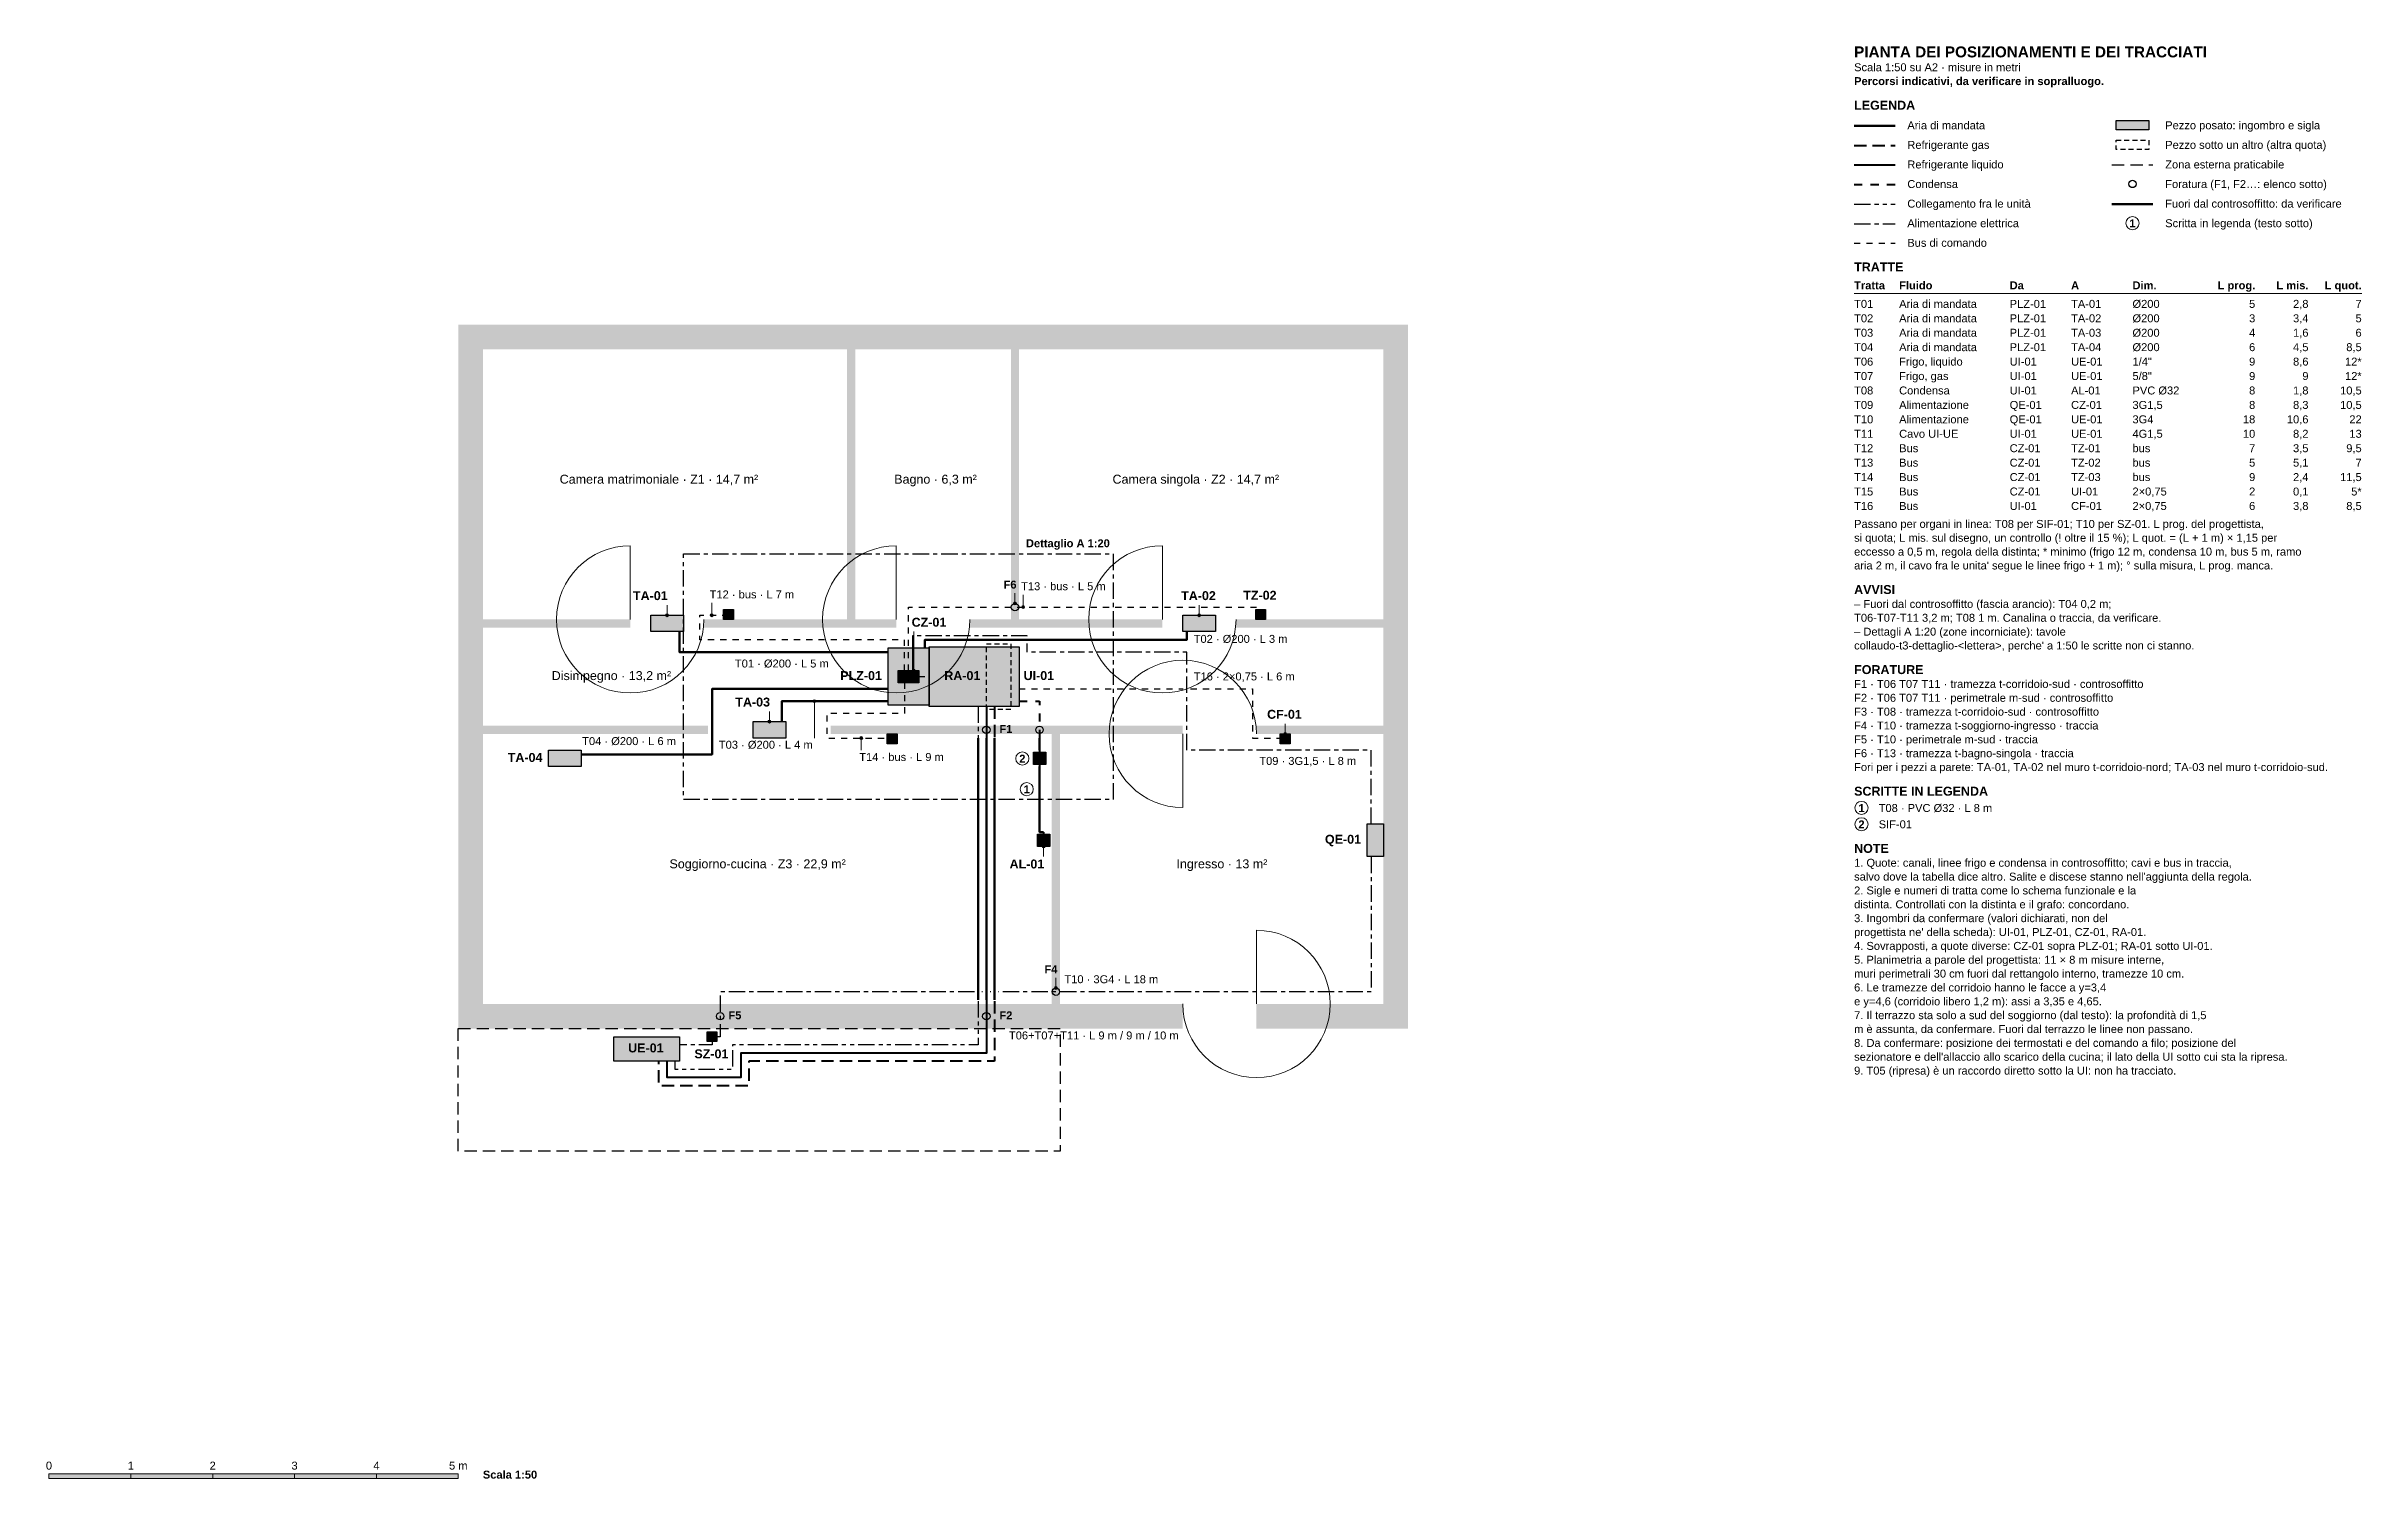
# Model space of a CAD drawing. Header units: millimetres. Extents: x 15 to 581, y 50 to 400.
import ezdxf
from ezdxf.enums import TextEntityAlignment as Align

# ---------------------------------------------------------------- set-up
doc = ezdxf.new("R2010")
doc.units = ezdxf.units.MM
for name, pattern in [('NOVEC_TRATTO_1P2_0P8', [2, 1.2, -0.8]), ('NOVEC_TRATTO_1P5_1P5', [3, 1.5, -1.5]), ('NOVEC_TRATTO_2_2', [4, 2, -2]), ('NOVEC_TRATTO_3_1P5', [4.5, 3, -1.5]), ('NOVEC_TRATTO_4_1_1_1', [7, 4, -1, 1, -1]), ('NOVEC_TRATTO_4_1_1_1_1_1', [9, 4, -1, 1, -1, 1, -1])]:
    doc.linetypes.add(name, pattern=pattern)
for name, color, linetype, lineweight in [('A-AREA-IDEN', 7, 'Continuous', 18), ('A-DOOR', 7, 'Continuous', 18), ('A-WALL', 7, 'Continuous', 18), ('A-WALL-HOLE', 7, 'Continuous', 18), ('G-ANNO-SCAL', 7, 'Continuous', 18), ('M-ANNO-IDEN', 7, 'Continuous', 18), ('M-ANNO-LEGN', 7, 'Continuous', 18), ('M-ANNO-NCSF', 7, 'Continuous', 18), ('M-EQPM', 7, 'Continuous', 18)]:
    doc.layers.add(name, color=color, linetype=linetype, lineweight=lineweight)
for name, color, linetype, lineweight, true_color in [('E-CTRL-BUS', 160, 'NOVEC_TRATTO_1P5_1P5', 30, 0x2020e0), ('E-POWR-CIRC', 34, 'NOVEC_TRATTO_4_1_1_1', 30, 0x784212), ('E-POWR-LINK', 230, 'NOVEC_TRATTO_4_1_1_1_1_1', 30, 0xe91e63), ('M-CNDS-PIPE', 252, 'NOVEC_TRATTO_2_2', 40, 0x616a6b), ('M-HVAC-SPLY', 134, 'Continuous', 70, 0x148f77), ('M-REFG-GASS', 205, 'NOVEC_TRATTO_3_1P5', 40, 0x6c3483), ('M-REFG-LIQD', 205, 'Continuous', 40, 0x6c3483)]:
    doc.layers.add(name, color=color, linetype=linetype, lineweight=lineweight, true_color=true_color)
doc.styles.add('NOVEC_ARIAL', font='arial.ttf')
doc.styles.add('NOVEC_ARIAL_GRASSETTO', font='arialbd.ttf')

msp = doc.modelspace()

# ---------------------------------------------------------------- hatches: boundary and pattern name
at = {"layer": 'A-WALL', "true_color": 0x8c8c8c}
h = msp.add_hatch(color=8, dxfattribs=at)
h.dxf.hatch_style = 1
h.paths.add_polyline_path([(116, 332), (348, 332), (348, 326), (116, 326)])
h = msp.add_hatch(color=8, dxfattribs=at)
h.dxf.hatch_style = 1
h.paths.add_polyline_path([(116, 160), (116, 332), (122, 332), (122, 160)])
h = msp.add_hatch(color=8, dxfattribs=at)
h.dxf.hatch_style = 1
h.paths.add_polyline_path([(348, 332), (348, 160), (342, 160), (342, 332)])
at = {"layer": 'A-WALL', "true_color": 0xb3b3b3}
h = msp.add_hatch(color=9, dxfattribs=at)
h.dxf.hatch_style = 1
h.paths.add_polyline_path([(213, 327), (213, 259), (211, 259), (211, 327)])
h = msp.add_hatch(color=9, dxfattribs=at)
h.dxf.hatch_style = 1
h.paths.add_polyline_path([(253, 327), (253, 259), (251, 259), (251, 327)])
h = msp.add_hatch(color=9, dxfattribs=at)
h.dxf.hatch_style = 1
h.paths.add_polyline_path([(121, 260), (158, 260), (158, 258), (121, 258)])
h = msp.add_hatch(color=9, dxfattribs=at)
h.dxf.hatch_style = 1
h.paths.add_polyline_path([(176, 260), (223, 260), (223, 258), (176, 258)])
h = msp.add_hatch(color=9, dxfattribs=at)
h.dxf.hatch_style = 1
h.paths.add_polyline_path([(241, 260), (288, 260), (288, 258), (241, 258)])
h = msp.add_hatch(color=9, dxfattribs=at)
h.dxf.hatch_style = 1
h.paths.add_polyline_path([(306, 260), (343, 260), (343, 258), (306, 258)])
h = msp.add_hatch(color=9, dxfattribs=at)
h.dxf.hatch_style = 1
h.paths.add_polyline_path([(121, 234), (177, 234), (177, 232), (121, 232)])
h = msp.add_hatch(color=9, dxfattribs=at)
h.dxf.hatch_style = 1
h.paths.add_polyline_path([(207, 234), (293, 234), (293, 232), (207, 232)])
h = msp.add_hatch(color=9, dxfattribs=at)
h.dxf.hatch_style = 1
h.paths.add_polyline_path([(263, 233), (263, 165), (261, 165), (261, 233)])
h = msp.add_hatch(color=9, dxfattribs=at)
h.dxf.hatch_style = 1
h.paths.add_polyline_path([(311, 234), (343, 234), (343, 232), (311, 232)])
at = {"layer": 'A-WALL', "true_color": 0x8c8c8c}
h = msp.add_hatch(color=8, dxfattribs=at)
h.dxf.hatch_style = 1
h.paths.add_polyline_path([(293, 160), (116, 160), (116, 166), (293, 166)])
h = msp.add_hatch(color=8, dxfattribs=at)
h.dxf.hatch_style = 1
h.paths.add_polyline_path([(348, 160), (311, 160), (311, 166), (348, 166)])
at = {"layer": 'G-ANNO-SCAL', "true_color": 0x000000}
h = msp.add_hatch(color=250, dxfattribs=at)
h.dxf.hatch_style = 1
h.paths.add_polyline_path([(16, 51.2), (36, 51.2), (36, 50), (16, 50)])
at = {"layer": 'G-ANNO-SCAL', "true_color": 0xffffff}
h = msp.add_hatch(color=255, dxfattribs=at)
h.dxf.hatch_style = 1
h.paths.add_polyline_path([(36, 51.2), (56, 51.2), (56, 50), (36, 50)])
at = {"layer": 'G-ANNO-SCAL', "true_color": 0x000000}
h = msp.add_hatch(color=250, dxfattribs=at)
h.dxf.hatch_style = 1
h.paths.add_polyline_path([(56, 51.2), (76, 51.2), (76, 50), (56, 50)])
at = {"layer": 'G-ANNO-SCAL', "true_color": 0xffffff}
h = msp.add_hatch(color=255, dxfattribs=at)
h.dxf.hatch_style = 1
h.paths.add_polyline_path([(76, 51.2), (96, 51.2), (96, 50), (76, 50)])
at = {"layer": 'G-ANNO-SCAL', "true_color": 0x000000}
h = msp.add_hatch(color=250, dxfattribs=at)
h.dxf.hatch_style = 1
h.paths.add_polyline_path([(96, 51.2), (116, 51.2), (116, 50), (96, 50)])
at = {"layer": 'M-ANNO-IDEN', "true_color": 0x000000}
h = msp.add_hatch(color=250, dxfattribs=at)
h.dxf.hatch_style = 1
h.paths.add_polyline_path([(166.65, 261, 1), (167.35, 261, 1)])
h = msp.add_hatch(color=250, dxfattribs=at)
h.dxf.hatch_style = 1
h.paths.add_polyline_path([(177.55, 261, 1), (178.25, 261, 1)])
h = msp.add_hatch(color=250, dxfattribs=at)
h.dxf.hatch_style = 1
h.paths.add_polyline_path([(251.65, 263.9, 1), (252.35, 263.9, 1)])
h = msp.add_hatch(color=250, dxfattribs=at)
h.dxf.hatch_style = 1
h.paths.add_polyline_path([(253.65, 263, 1), (254.35, 263, 1)])
h = msp.add_hatch(color=250, dxfattribs=at)
h.dxf.hatch_style = 1
h.paths.add_polyline_path([(296.65, 261, 1), (297.35, 261, 1)])
h = msp.add_hatch(color=250, dxfattribs=at)
h.dxf.hatch_style = 1
h.paths.add_polyline_path([(226.9, 247.5, 1), (227.6, 247.5, 1)])
h = msp.add_hatch(color=250, dxfattribs=at)
h.dxf.hatch_style = 1
h.paths.add_polyline_path([(202.65, 240, 1), (203.35, 240, 1)])
h = msp.add_hatch(color=250, dxfattribs=at)
h.dxf.hatch_style = 1
h.paths.add_polyline_path([(191.65, 235, 1), (192.35, 235, 1)])
h = msp.add_hatch(color=250, dxfattribs=at)
h.dxf.hatch_style = 1
h.paths.add_polyline_path([(317.65, 232, 1), (318.35, 232, 1)])
h = msp.add_hatch(color=250, dxfattribs=at)
h.dxf.hatch_style = 1
h.paths.add_polyline_path([(214.107, 231, 1), (214.807, 231, 1)])
h = msp.add_hatch(color=250, dxfattribs=at)
h.dxf.hatch_style = 1
h.paths.add_polyline_path([(258.65, 204.5, 1), (259.35, 204.5, 1)])
h = msp.add_hatch(color=250, dxfattribs=at)
h.dxf.hatch_style = 1
h.paths.add_polyline_path([(261.65, 169.9, 1), (262.35, 169.9, 1)])
at = {"layer": 'M-ANNO-LEGN', "true_color": 0xffffff}
h = msp.add_hatch(color=255, dxfattribs=at)
h.dxf.hatch_style = 1
h.paths.add_polyline_path([(521, 381.89), (529, 381.89), (529, 379.6322), (521, 379.6322)])
at = {"layer": 'M-EQPM', "true_color": 0xffffff}
h = msp.add_hatch(color=255, dxfattribs=at)
h.dxf.hatch_style = 1
h.paths.add_polyline_path([(163, 261), (171, 261), (171, 257), (163, 257)])
h = msp.add_hatch(color=255, dxfattribs=at)
h.dxf.hatch_style = 1
h.paths.add_polyline_path([(180.8, 262.4), (183.2, 262.4), (183.2, 260), (180.8, 260)])
h = msp.add_hatch(color=255, dxfattribs=at)
h.dxf.hatch_style = 1
h.paths.add_polyline_path([(293, 261), (301, 261), (301, 257), (293, 257)])
h = msp.add_hatch(color=255, dxfattribs=at)
h.dxf.hatch_style = 1
h.paths.add_polyline_path([(310.8, 262.4), (313.2, 262.4), (313.2, 260), (310.8, 260)])
h = msp.add_hatch(color=255, dxfattribs=at)
h.dxf.hatch_style = 1
h.paths.add_polyline_path([(221, 253), (231, 253), (231, 239), (221, 239)])
h = msp.add_hatch(color=255, dxfattribs=at)
h.dxf.hatch_style = 1
h.paths.add_polyline_path([(231, 253.3), (253, 253.3), (253, 238.7), (231, 238.7)])
h = msp.add_hatch(color=255, dxfattribs=at)
h.dxf.hatch_style = 1
h.paths.add_polyline_path([(223.5, 247.5), (228.5, 247.5), (228.5, 244.5), (223.5, 244.5)])
h = msp.add_hatch(color=255, dxfattribs=at)
h.dxf.hatch_style = 1
h.paths.add_polyline_path([(188, 235), (196, 235), (196, 231), (188, 231)])
h = msp.add_hatch(color=255, dxfattribs=at)
h.dxf.hatch_style = 1
h.paths.add_polyline_path([(220.8, 232), (223.2, 232), (223.2, 229.6), (220.8, 229.6)])
h = msp.add_hatch(color=255, dxfattribs=at)
h.dxf.hatch_style = 1
h.paths.add_polyline_path([(316.8, 232), (319.2, 232), (319.2, 229.6), (316.8, 229.6)])
h = msp.add_hatch(color=255, dxfattribs=at)
h.dxf.hatch_style = 1
h.paths.add_polyline_path([(138, 228), (146, 228), (146, 224), (138, 224)])
h = msp.add_hatch(color=255, dxfattribs=at)
h.dxf.hatch_style = 1
h.paths.add_polyline_path([(256.5, 227.5), (259.5, 227.5), (259.5, 224.5), (256.5, 224.5)])
h = msp.add_hatch(color=255, dxfattribs=at)
h.dxf.hatch_style = 1
h.paths.add_polyline_path([(338, 210), (342, 210), (342, 202), (338, 202)])
h = msp.add_hatch(color=255, dxfattribs=at)
h.dxf.hatch_style = 1
h.paths.add_polyline_path([(257.5, 207.5), (260.5, 207.5), (260.5, 204.5), (257.5, 204.5)])
h = msp.add_hatch(color=255, dxfattribs=at)
h.dxf.hatch_style = 1
h.paths.add_polyline_path([(176.8, 159.2), (179.2, 159.2), (179.2, 156.8), (176.8, 156.8)])
h = msp.add_hatch(color=255, dxfattribs=at)
h.dxf.hatch_style = 1
h.paths.add_polyline_path([(154, 158), (170, 158), (170, 152), (154, 152)])

# ---------------------------------------------------------------- linework, layer by layer
at = {"layer": 'A-AREA-IDEN', "color": 65, "linetype": 'NOVEC_TRATTO_3_1P5', "lineweight": 25, "true_color": 0x6b8e23, "flags": 128}
msp.add_lwpolyline([(116, 160), (263, 160), (263, 130), (116, 130), (116, 160)], dxfattribs=at)
at = {"layer": 'A-DOOR', "color": 251, "linetype": 'Continuous', "lineweight": 18, "true_color": 0x555555, "flags": 128}
for points in [[(158, 260), (158, 278)], [(223, 260), (223, 278)], [(288, 260), (288, 278)], [(293, 232), (293, 214)], [(311, 166), (311, 184)]]:
    msp.add_lwpolyline(points, dxfattribs=at)
at = {"layer": 'A-DOOR', "color": 251, "lineweight": 18, "true_color": 0x555555}
for centre, start, end in [((158, 260), 90, 0), ((223, 260), 90, 0), ((288, 260), 90, 0), ((293, 232), 0, 270), ((311, 166), 180, 90)]:
    msp.add_arc(centre, 18, start, end, dxfattribs=at)
at = {"layer": 'A-WALL-HOLE', "color": 250, "lineweight": 25, "true_color": 0x000000}
for centre in [(252, 263), (245, 233), (258, 233), (262, 169), (180, 163), (245, 163)]:
    msp.add_circle(centre, 0.9, dxfattribs=at)
at = {"layer": 'E-CTRL-BUS', "color": 160, "linetype": 'NOVEC_TRATTO_1P5_1P5', "lineweight": 30, "true_color": 0x2020e0, "flags": 128}
for points in [[(225, 247.5), (225, 255), (175, 255), (175, 261), (180.8, 261)], [(226, 247.5), (226, 263), (312, 263), (312, 262.4)], [(225, 247.5), (225, 253)], [(226, 247.5), (226, 253)], [(225, 244.5), (225, 237), (206, 237), (206, 231), (220.8, 231)], [(225, 244.5), (225, 239)], [(228.5, 246), (231, 246)], [(228.5, 246), (231, 246)], [(253, 243), (293.1, 243)], [(294.9, 243), (310, 243), (310, 231), (316.8, 231)]]:
    msp.add_lwpolyline(points, dxfattribs=at)
at = {"layer": 'E-POWR-CIRC', "color": 34, "linetype": 'NOVEC_TRATTO_4_1_1_1', "lineweight": 30, "true_color": 0x784212, "flags": 128}
for points in [[(255, 255.9), (255, 256), (227, 256), (227, 247.5)], [(227, 253), (227, 247.5)], [(339, 210), (339, 228), (294, 228), (294, 252), (255, 252), (255, 254.1)], [(339, 202), (339, 169), (247.9, 169)], [(242.1, 169), (180, 169), (180, 158), (179.2, 158)], [(244.1, 169), (243.9, 169)], [(246.1, 169), (245.9, 169)], [(178, 156.8), (178, 156), (170, 156)]]:
    msp.add_lwpolyline(points, dxfattribs=at)
at = {"layer": 'E-POWR-LINK', "color": 230, "linetype": 'NOVEC_TRATTO_4_1_1_1_1_1', "lineweight": 30, "true_color": 0xe91e63, "flags": 128}
msp.add_lwpolyline([(243, 238.7), (243, 156), (183, 156), (183, 150), (169, 150), (169, 152)], dxfattribs=at)
at = {"layer": 'G-ANNO-SCAL', "color": 250, "linetype": 'Continuous', "lineweight": 18, "true_color": 0x000000, "flags": 128}
for points in [[(16, 51.2), (36, 51.2), (36, 50), (16, 50), (16, 51.2)], [(36, 51.2), (56, 51.2), (56, 50), (36, 50), (36, 51.2)], [(56, 51.2), (76, 51.2), (76, 50), (56, 50), (56, 51.2)], [(76, 51.2), (96, 51.2), (96, 50), (76, 50), (76, 51.2)], [(96, 51.2), (116, 51.2), (116, 50), (96, 50), (96, 51.2)]]:
    msp.add_lwpolyline(points, dxfattribs=at)
at = {"layer": 'M-ANNO-IDEN', "color": 250, "linetype": 'NOVEC_TRATTO_4_1_1_1', "lineweight": 25, "true_color": 0x000000, "flags": 128}
msp.add_lwpolyline([(171, 276), (276, 276), (276, 216), (171, 216), (171, 276)], dxfattribs=at)
at = {"layer": 'M-ANNO-IDEN', "color": 250, "linetype": 'Continuous', "lineweight": 18, "true_color": 0x000000, "flags": 128}
for points in [[(252, 263.9), (252, 266.4)], [(254, 263), (254, 266)], [(167, 261), (167, 263.5)], [(177.9, 261), (177.9, 264)], [(297, 261), (297, 263.5)], [(227.25, 247.5), (227.25, 257)], [(203, 240), (203, 231)], [(192, 235), (192, 237.5)], [(318, 232), (318, 234.5)], [(214.457, 231), (214.457, 228)], [(259, 204.5), (259, 202)], [(262, 169.9), (262, 172.4)]]:
    msp.add_lwpolyline(points, dxfattribs=at)
at = {"layer": 'M-ANNO-IDEN', "color": 250, "lineweight": 9, "true_color": 0x000000}
for centre in [(167, 261), (177.9, 261), (252, 263.9), (254, 263), (297, 261), (227.25, 247.5), (203, 240), (192, 235), (318, 232), (214.457, 231), (259, 204.5), (262, 169.9)]:
    msp.add_circle(centre, 0.35, dxfattribs=at)
at = {"layer": 'M-ANNO-IDEN', "color": 250, "lineweight": 20, "true_color": 0x000000}
for centre in [(253.8, 226), (254.875, 218.5)]:
    msp.add_circle(centre, 1.6, dxfattribs=at)
at = {"layer": 'M-ANNO-LEGN', "color": 134, "linetype": 'Continuous', "lineweight": 70, "true_color": 0x148f77, "flags": 128}
msp.add_lwpolyline([(457, 380.62), (467, 380.62)], dxfattribs=at)
at = {"layer": 'M-ANNO-LEGN', "color": 138, "linetype": 'Continuous', "lineweight": 25, "true_color": 0x1b2631, "flags": 128}
msp.add_lwpolyline([(521, 381.89), (529, 381.89), (529, 379.6322), (521, 379.6322), (521, 381.89)], dxfattribs=at)
at = {"layer": 'M-ANNO-LEGN', "color": 205, "linetype": 'NOVEC_TRATTO_3_1P5', "lineweight": 40, "true_color": 0x6c3483, "flags": 128}
msp.add_lwpolyline([(457, 375.8333), (467, 375.8333)], dxfattribs=at)
at = {"layer": 'M-ANNO-LEGN', "color": 138, "linetype": 'NOVEC_TRATTO_1P2_0P8', "lineweight": 25, "true_color": 0x1b2631, "flags": 128}
msp.add_lwpolyline([(521, 377.1033), (529, 377.1033), (529, 374.8456), (521, 374.8456), (521, 377.1033)], dxfattribs=at)
at = {"layer": 'M-ANNO-LEGN', "color": 205, "linetype": 'Continuous', "lineweight": 40, "true_color": 0x6c3483, "flags": 128}
msp.add_lwpolyline([(457, 371.0467), (467, 371.0467)], dxfattribs=at)
at = {"layer": 'M-ANNO-LEGN', "color": 65, "linetype": 'NOVEC_TRATTO_3_1P5', "lineweight": 25, "true_color": 0x6b8e23, "flags": 128}
msp.add_lwpolyline([(520, 371.0467), (530, 371.0467)], dxfattribs=at)
at = {"layer": 'M-ANNO-LEGN', "color": 252, "linetype": 'NOVEC_TRATTO_2_2', "lineweight": 40, "true_color": 0x616a6b, "flags": 128}
msp.add_lwpolyline([(457, 366.26), (467, 366.26)], dxfattribs=at)
at = {"layer": 'M-ANNO-LEGN', "color": 230, "linetype": 'NOVEC_TRATTO_4_1_1_1_1_1', "lineweight": 30, "true_color": 0xe91e63, "flags": 128}
msp.add_lwpolyline([(457, 361.4733), (467, 361.4733)], dxfattribs=at)
at = {"layer": 'M-ANNO-LEGN', "color": 34, "linetype": 'NOVEC_TRATTO_4_1_1_1', "lineweight": 30, "true_color": 0x784212, "flags": 128}
msp.add_lwpolyline([(457, 356.6867), (467, 356.6867)], dxfattribs=at)
at = {"layer": 'M-ANNO-LEGN', "color": 31, "linetype": 'Continuous', "lineweight": 211, "true_color": 0xf4c27a, "flags": 128}
msp.add_lwpolyline([(520, 361.4733), (530, 361.4733)], dxfattribs=at)
at = {"layer": 'M-ANNO-LEGN', "color": 160, "linetype": 'NOVEC_TRATTO_1P5_1P5', "lineweight": 30, "true_color": 0x2020e0, "flags": 128}
msp.add_lwpolyline([(457, 351.9), (467, 351.9)], dxfattribs=at)
at = {"layer": 'M-ANNO-LEGN', "color": 250, "linetype": 'Continuous', "lineweight": 18, "true_color": 0x000000, "flags": 128}
msp.add_lwpolyline([(457, 339.6567), (581, 339.6567)], dxfattribs=at)
at = {"layer": 'M-ANNO-LEGN', "color": 250, "lineweight": 25, "true_color": 0x000000}
msp.add_circle((525, 366.4011), 0.9, dxfattribs=at)
at = {"layer": 'M-ANNO-LEGN', "color": 250, "lineweight": 20, "true_color": 0x000000}
for centre in [(525, 356.8278), (458.8, 213.9111), (458.8, 209.9244)]:
    msp.add_circle(centre, 1.6, dxfattribs=at)
at = {"layer": 'M-ANNO-NCSF', "color": 31, "linetype": 'Continuous', "lineweight": 211, "true_color": 0xf4c27a, "flags": 128}
for points in [[(178, 231), (178, 227)], [(243, 231), (243, 167)], [(245, 231), (245, 167)], [(247, 231), (247, 167)], [(258, 231), (258, 228)], [(258, 224), (258, 208), (259, 208)]]:
    msp.add_lwpolyline(points, dxfattribs=at)
at = {"layer": 'M-CNDS-PIPE', "color": 252, "linetype": 'NOVEC_TRATTO_2_2', "lineweight": 40, "true_color": 0x616a6b, "flags": 128}
for points in [[(253, 240), (258, 240), (258, 227.5)], [(258, 224.5), (258, 208), (259, 208), (259, 207.5)]]:
    msp.add_lwpolyline(points, dxfattribs=at)
at = {"layer": 'M-EQPM', "color": 138, "linetype": 'Continuous', "lineweight": 25, "true_color": 0x1b2631, "flags": 128}
for points in [[(163, 261), (171, 261), (171, 257), (163, 257), (163, 261)], [(180.8, 262.4), (183.2, 262.4), (183.2, 260), (180.8, 260), (180.8, 262.4)], [(293, 261), (301, 261), (301, 257), (293, 257), (293, 261)], [(310.8, 262.4), (313.2, 262.4), (313.2, 260), (310.8, 260), (310.8, 262.4)], [(221, 253), (231, 253), (231, 239), (221, 239), (221, 253)], [(231, 253.3), (253, 253.3), (253, 238.7), (231, 238.7), (231, 253.3)], [(223.5, 247.5), (228.5, 247.5), (228.5, 244.5), (223.5, 244.5), (223.5, 247.5)], [(188, 235), (196, 235), (196, 231), (188, 231), (188, 235)], [(220.8, 232), (223.2, 232), (223.2, 229.6), (220.8, 229.6), (220.8, 232)], [(316.8, 232), (319.2, 232), (319.2, 229.6), (316.8, 229.6), (316.8, 232)], [(138, 228), (146, 228), (146, 224), (138, 224), (138, 228)], [(256.5, 227.5), (259.5, 227.5), (259.5, 224.5), (256.5, 224.5), (256.5, 227.5)], [(338, 210), (342, 210), (342, 202), (338, 202), (338, 210)], [(257.5, 207.5), (260.5, 207.5), (260.5, 204.5), (257.5, 204.5), (257.5, 207.5)], [(176.8, 159.2), (179.2, 159.2), (179.2, 156.8), (176.8, 156.8), (176.8, 159.2)], [(154, 158), (170, 158), (170, 152), (154, 152), (154, 158)]]:
    msp.add_lwpolyline(points, dxfattribs=at)
at = {"layer": 'M-EQPM', "color": 138, "linetype": 'NOVEC_TRATTO_1P2_0P8', "lineweight": 25, "true_color": 0x1b2631, "flags": 128}
msp.add_lwpolyline([(245, 254), (251, 254), (251, 238), (245, 238), (245, 254)], dxfattribs=at)
at = {"layer": 'M-HVAC-SPLY', "color": 134, "linetype": 'Continuous', "lineweight": 70, "true_color": 0x148f77, "flags": 128}
for points in [[(221, 252), (170, 252), (170, 257)], [(230, 253), (230, 255), (294, 255), (294, 257)], [(221, 243), (178, 243), (178, 227), (146, 227)], [(221, 240), (195, 240), (195, 235)]]:
    msp.add_lwpolyline(points, dxfattribs=at)
at = {"layer": 'M-REFG-GASS', "color": 205, "linetype": 'NOVEC_TRATTO_3_1P5', "lineweight": 40, "true_color": 0x6c3483, "flags": 128}
for points in [[(247, 238.7), (247, 152), (187, 152), (187, 146), (165, 146), (165, 152)], [(247, 238.7), (247, 238)]]:
    msp.add_lwpolyline(points, dxfattribs=at)
at = {"layer": 'M-REFG-LIQD', "color": 205, "linetype": 'Continuous', "lineweight": 40, "true_color": 0x6c3483, "flags": 128}
for points in [[(245, 238.7), (245, 154), (185, 154), (185, 148), (167, 148), (167, 152)], [(245, 238.7), (245, 238)]]:
    msp.add_lwpolyline(points, dxfattribs=at)

# ---------------------------------------------------------------- texts
at = {"layer": 'A-AREA-IDEN', "color": 159, "true_color": 0x1c2e4a, "style": 'NOVEC_ARIAL'}
for s, p in [('Camera matrimoniale · Z1 · 14,7 m²', (140.771, 293.159)), ('Bagno · 6,3 m²', (222.5, 293.159)), ('Camera singola · Z2 · 14,7 m²', (275.828, 293.159)), ('Disimpegno · 13,2 m²', (138.827, 245.159)), ('Soggiorno-cucina · Z3 · 22,9 m²', (167.591, 199.159)), ('Ingresso · 13 m²', (291.443, 199.159))]:
    msp.add_text(s, height=2.1844, dxfattribs=at).set_placement(p)
at = {"layer": 'G-ANNO-SCAL', "color": 250, "true_color": 0x000000, "style": 'NOVEC_ARIAL'}
for s, p in [('0', (16, 52.2)), ('1', (36, 52.2)), ('2', (56, 52.2)), ('3', (76, 52.2)), ('4', (96, 52.2)), ('5 m', (116, 52.2))]:
    msp.add_text(s, height=1.9417, dxfattribs=at).set_placement(p, align=Align.CENTER)
at = {"layer": 'G-ANNO-SCAL', "color": 250, "true_color": 0x000000, "style": 'NOVEC_ARIAL_GRASSETTO'}
msp.add_text('Scala 1:50', height=1.9417, dxfattribs=at).set_placement((122, 50))
at = {"layer": 'M-ANNO-IDEN', "color": 250, "true_color": 0x000000, "style": 'NOVEC_ARIAL_GRASSETTO'}
for s, height, p in [('Dettaglio A 1:20', 1.9417, (254.6725, 277.6209)), ('TA-01', 2.1844, (158.68, 264.698)), ('F6', 1.9417, (249.206, 267.521)), ('TA-02', 2.1844, (292.59, 264.698)), ('TZ-02', 2.1844, (307.766, 264.798)), ('CZ-01', 2.1844, (226.75, 258.198)), ('PLZ-01', 2.1844, (209.315, 245.159)), ('RA-01', 2.1844, (234.727, 245.159)), ('UI-01', 2.1844, (254.1, 245.159)), ('TA-03', 2.1844, (183.68, 238.698)), ('CF-01', 2.1844, (313.59, 235.698)), ('F1', 1.9417, (248.2, 232.252)), ('TA-04', 2.1844, (128.08, 225.159)), ('QE-01', 2.1844, (327.724, 205.159)), ('AL-01', 2.1844, (250.68, 199.119)), ('F4', 1.9417, (259.206, 173.521)), ('F5', 1.9417, (182, 162.252)), ('F2', 1.9417, (248.2, 162.252)), ('UE-01', 2.1844, (157.501, 154.159)), ('SZ-01', 2.1844, (173.677, 152.719))]:
    msp.add_text(s, height=height, dxfattribs=at).set_placement(p)
at = {"layer": 'M-ANNO-IDEN', "color": 160, "true_color": 0x2020e0, "style": 'NOVEC_ARIAL'}
for s, p in [('T12 · bus · L 7 m', (177.4, 265.121)), ('T13 · bus · L 5 m', (253.5, 267.121)), ('T16 · 2×0,75 · L 6 m', (295.676, 245.071)), ('T14 · bus · L 9 m', (213.957, 225.383))]:
    msp.add_text(s, height=1.9417, dxfattribs=at).set_placement(p)
at = {"layer": 'M-ANNO-IDEN', "color": 134, "true_color": 0x148f77, "style": 'NOVEC_ARIAL'}
for s, p in [('T02 · Ø200 · L 3 m', (295.65, 254.252)), ('T01 · Ø200 · L 5 m', (183.579, 248.233)), ('T04 · Ø200 · L 6 m', (146.269, 229.271)), ('T03 · Ø200 · L 4 m', (179.658, 228.383))]:
    msp.add_text(s, height=1.9417, dxfattribs=at).set_placement(p)
at = {"layer": 'M-ANNO-IDEN', "color": 250, "true_color": 0x000000, "style": 'NOVEC_ARIAL_GRASSETTO'}
for s, p in [('2', (253.8, 224.984)), ('1', (254.875, 217.484))]:
    msp.add_text(s, height=1.9417, dxfattribs=at).set_placement(p, align=Align.CENTER)
at = {"layer": 'M-ANNO-IDEN', "color": 34, "true_color": 0x784212, "style": 'NOVEC_ARIAL'}
for s, p in [('T09 · 3G1,5 · L 8 m', (311.687, 224.433)), ('T10 · 3G4 · L 18 m', (264.079, 171.071))]:
    msp.add_text(s, height=1.9417, dxfattribs=at).set_placement(p)
at = {"layer": 'M-ANNO-IDEN', "color": 205, "true_color": 0x6c3483, "style": 'NOVEC_ARIAL'}
msp.add_text('T06+T07+T11 · L 9 m / 9 m / 10 m', height=1.9417, dxfattribs=at).set_placement((250.525, 157.336))
at = {"layer": 'M-ANNO-LEGN', "color": 250, "true_color": 0x000000}
for s, height, style, p in [('Scala 1:50 su A2 · misure in metri', 1.9417, 'NOVEC_ARIAL', (457, 393.9567)), ('PIANTA DEI POSIZIONAMENTI E DEI TRACCIATI', 2.6698, 'NOVEC_ARIAL_GRASSETTO', (457, 397.3433)), ('Percorsi indicativi, da verificare in sopralluogo.', 1.9417, 'NOVEC_ARIAL_GRASSETTO', (457, 390.57)), ('LEGENDA', 2.1844, 'NOVEC_ARIAL_GRASSETTO', (457, 384.56)), ('Aria di mandata', 1.9417, 'NOVEC_ARIAL', (470, 379.7733)), ('Pezzo posato: ingombro e sigla', 1.9417, 'NOVEC_ARIAL', (533, 379.7733)), ('Refrigerante gas', 1.9417, 'NOVEC_ARIAL', (470, 374.9867)), ('Pezzo sotto un altro (altra quota)', 1.9417, 'NOVEC_ARIAL', (533, 374.9867)), ('Refrigerante liquido', 1.9417, 'NOVEC_ARIAL', (470, 370.2)), ('Zona esterna praticabile', 1.9417, 'NOVEC_ARIAL', (533, 370.2)), ('Condensa', 1.9417, 'NOVEC_ARIAL', (470, 365.4133)), ('Collegamento fra le unità', 1.9417, 'NOVEC_ARIAL', (470, 360.6267)), ('Foratura (F1, F2…: elenco sotto)', 1.9417, 'NOVEC_ARIAL', (533, 365.4133)), ('Fuori dal controsoffitto: da verificare', 1.9417, 'NOVEC_ARIAL', (533, 360.6267)), ('Alimentazione elettrica', 1.9417, 'NOVEC_ARIAL', (470, 355.84)), ('Scritta in legenda (testo sotto)', 1.9417, 'NOVEC_ARIAL', (533, 355.84)), ('Bus di comando', 1.9417, 'NOVEC_ARIAL', (470, 351.0533)), ('TRATTE', 2.1844, 'NOVEC_ARIAL_GRASSETTO', (457, 345.0433)), ('Tratta', 1.9417, 'NOVEC_ARIAL_GRASSETTO', (457, 340.6567)), ('Fluido', 1.9417, 'NOVEC_ARIAL_GRASSETTO', (468, 340.6567)), ('Da', 1.9417, 'NOVEC_ARIAL_GRASSETTO', (495, 340.6567)), ('A', 1.9417, 'NOVEC_ARIAL_GRASSETTO', (510, 340.6567)), ('Dim.', 1.9417, 'NOVEC_ARIAL_GRASSETTO', (525, 340.6567)), ('T01', 1.9417, 'NOVEC_ARIAL', (457, 336.1289)), ('T02', 1.9417, 'NOVEC_ARIAL', (457, 332.6011)), ('Aria di mandata', 1.9417, 'NOVEC_ARIAL', (468, 336.1289)), ('Aria di mandata', 1.9417, 'NOVEC_ARIAL', (468, 332.6011)), ('PLZ-01', 1.9417, 'NOVEC_ARIAL', (495, 336.1289)), ('PLZ-01', 1.9417, 'NOVEC_ARIAL', (495, 332.6011)), ('TA-01', 1.9417, 'NOVEC_ARIAL', (510, 336.1289)), ('TA-02', 1.9417, 'NOVEC_ARIAL', (510, 332.6011)), ('Ø200', 1.9417, 'NOVEC_ARIAL', (525, 336.1289)), ('Ø200', 1.9417, 'NOVEC_ARIAL', (525, 332.6011)), ('T03', 1.9417, 'NOVEC_ARIAL', (457, 329.0733)), ('Aria di mandata', 1.9417, 'NOVEC_ARIAL', (468, 329.0733)), ('PLZ-01', 1.9417, 'NOVEC_ARIAL', (495, 329.0733)), ('TA-03', 1.9417, 'NOVEC_ARIAL', (510, 329.0733)), ('Ø200', 1.9417, 'NOVEC_ARIAL', (525, 329.0733)), ('T04', 1.9417, 'NOVEC_ARIAL', (457, 325.5456)), ('T06', 1.9417, 'NOVEC_ARIAL', (457, 322.0178)), ('Aria di mandata', 1.9417, 'NOVEC_ARIAL', (468, 325.5456)), ('Frigo, liquido', 1.9417, 'NOVEC_ARIAL', (468, 322.0178)), ('UI-01', 1.9417, 'NOVEC_ARIAL', (495, 322.0178)), ('PLZ-01', 1.9417, 'NOVEC_ARIAL', (495, 325.5456)), ('TA-04', 1.9417, 'NOVEC_ARIAL', (510, 325.5456)), ('UE-01', 1.9417, 'NOVEC_ARIAL', (510, 322.0178)), ('Ø200', 1.9417, 'NOVEC_ARIAL', (525, 325.5456)), ('1/4"', 1.9417, 'NOVEC_ARIAL', (525, 322.0178)), ('T07', 1.9417, 'NOVEC_ARIAL', (457, 318.49)), ('T08', 1.9417, 'NOVEC_ARIAL', (457, 314.9622)), ('Condensa', 1.9417, 'NOVEC_ARIAL', (468, 314.9622)), ('Frigo, gas', 1.9417, 'NOVEC_ARIAL', (468, 318.49)), ('UI-01', 1.9417, 'NOVEC_ARIAL', (495, 318.49)), ('UI-01', 1.9417, 'NOVEC_ARIAL', (495, 314.9622)), ('AL-01', 1.9417, 'NOVEC_ARIAL', (510, 314.9622)), ('UE-01', 1.9417, 'NOVEC_ARIAL', (510, 318.49)), ('5/8"', 1.9417, 'NOVEC_ARIAL', (525, 318.49)), ('PVC Ø32', 1.9417, 'NOVEC_ARIAL', (525, 314.9622)), ('T09', 1.9417, 'NOVEC_ARIAL', (457, 311.4344)), ('Alimentazione', 1.9417, 'NOVEC_ARIAL', (468, 311.4344)), ('QE-01', 1.9417, 'NOVEC_ARIAL', (495, 311.4344)), ('CZ-01', 1.9417, 'NOVEC_ARIAL', (510, 311.4344)), ('3G1,5', 1.9417, 'NOVEC_ARIAL', (525, 311.4344)), ('T10', 1.9417, 'NOVEC_ARIAL', (457, 307.9067)), ('T11', 1.9417, 'NOVEC_ARIAL', (457, 304.3789)), ('Alimentazione', 1.9417, 'NOVEC_ARIAL', (468, 307.9067)), ('Cavo UI-UE', 1.9417, 'NOVEC_ARIAL', (468, 304.3789)), ('QE-01', 1.9417, 'NOVEC_ARIAL', (495, 307.9067)), ('UI-01', 1.9417, 'NOVEC_ARIAL', (495, 304.3789)), ('UE-01', 1.9417, 'NOVEC_ARIAL', (510, 307.9067)), ('UE-01', 1.9417, 'NOVEC_ARIAL', (510, 304.3789)), ('4G1,5', 1.9417, 'NOVEC_ARIAL', (525, 304.3789)), ('3G4', 1.9417, 'NOVEC_ARIAL', (525, 307.9067)), ('T12', 1.9417, 'NOVEC_ARIAL', (457, 300.8511)), ('Bus', 1.9417, 'NOVEC_ARIAL', (468, 300.8511)), ('CZ-01', 1.9417, 'NOVEC_ARIAL', (495, 300.8511)), ('TZ-01', 1.9417, 'NOVEC_ARIAL', (510, 300.8511)), ('bus', 1.9417, 'NOVEC_ARIAL', (525, 300.8511)), ('T13', 1.9417, 'NOVEC_ARIAL', (457, 297.3233)), ('T14', 1.9417, 'NOVEC_ARIAL', (457, 293.7956)), ('Bus', 1.9417, 'NOVEC_ARIAL', (468, 297.3233)), ('Bus', 1.9417, 'NOVEC_ARIAL', (468, 293.7956)), ('CZ-01', 1.9417, 'NOVEC_ARIAL', (495, 297.3233)), ('CZ-01', 1.9417, 'NOVEC_ARIAL', (495, 293.7956)), ('TZ-02', 1.9417, 'NOVEC_ARIAL', (510, 297.3233)), ('TZ-03', 1.9417, 'NOVEC_ARIAL', (510, 293.7956)), ('bus', 1.9417, 'NOVEC_ARIAL', (525, 297.3233)), ('bus', 1.9417, 'NOVEC_ARIAL', (525, 293.7956)), ('T15', 1.9417, 'NOVEC_ARIAL', (457, 290.2678)), ('T16', 1.9417, 'NOVEC_ARIAL', (457, 286.74)), ('Bus', 1.9417, 'NOVEC_ARIAL', (468, 290.2678)), ('Bus', 1.9417, 'NOVEC_ARIAL', (468, 286.74)), ('CZ-01', 1.9417, 'NOVEC_ARIAL', (495, 290.2678)), ('UI-01', 1.9417, 'NOVEC_ARIAL', (495, 286.74)), ('CF-01', 1.9417, 'NOVEC_ARIAL', (510, 286.74)), ('UI-01', 1.9417, 'NOVEC_ARIAL', (510, 290.2678)), ('2×0,75', 1.9417, 'NOVEC_ARIAL', (525, 290.2678)), ('2×0,75', 1.9417, 'NOVEC_ARIAL', (525, 286.74)), ('Passano per organi in linea: T08 per SIF-01; T10 per SZ-01. L prog. del progettista,', 1.9417, 'NOVEC_ARIAL', (457, 282.3533)), ('si quota; L mis. sul disegno, un controllo (! oltre il 15 %%%); L quot. = (L + 1 m) × 1,15 per', 1.9417, 'NOVEC_ARIAL', (457, 278.9667)), ('eccesso a 0,5 m, regola della distinta; * minimo (frigo 12 m, condensa 10 m, bus 5 m, ramo', 1.9417, 'NOVEC_ARIAL', (457, 275.58)), ("aria 2 m, il cavo fra le unita' segue le linee frigo + 1 m); ° sulla misura, L prog. manca.", 1.9417, 'NOVEC_ARIAL', (457, 272.1933)), ('AVVISI', 2.1844, 'NOVEC_ARIAL_GRASSETTO', (457, 266.1833)), ('– Fuori dal controsoffitto (fascia arancio): T04 0,2 m;', 1.9417, 'NOVEC_ARIAL', (457, 262.7967)), ('T06-T07-T11 3,2 m; T08 1 m. Canalina o traccia, da verificare.', 1.9417, 'NOVEC_ARIAL', (457, 259.41)), ('– Dettagli A 1:20 (zone incorniciate): tavole', 1.9417, 'NOVEC_ARIAL', (457, 256.0233)), ("collaudo-t3-dettaglio-<lettera>, perche' a 1:50 le scritte non ci stanno.", 1.9417, 'NOVEC_ARIAL', (457, 252.6367)), ('FORATURE', 2.1844, 'NOVEC_ARIAL_GRASSETTO', (457, 246.6267)), ('F1 · T06 T07 T11 · tramezza t-corridoio-sud · controsoffitto', 1.9417, 'NOVEC_ARIAL', (457, 243.24)), ('F2 · T06 T07 T11 · perimetrale m-sud · controsoffitto', 1.9417, 'NOVEC_ARIAL', (457, 239.8533)), ('F3 · T08 · tramezza t-corridoio-sud · controsoffitto', 1.9417, 'NOVEC_ARIAL', (457, 236.4667)), ('F4 · T10 · tramezza t-soggiorno-ingresso · traccia', 1.9417, 'NOVEC_ARIAL', (457, 233.08)), ('F5 · T10 · perimetrale m-sud · traccia', 1.9417, 'NOVEC_ARIAL', (457, 229.6933)), ('F6 · T13 · tramezza t-bagno-singola · traccia', 1.9417, 'NOVEC_ARIAL', (457, 226.3067)), ('Fori per i pezzi a parete: TA-01, TA-02 nel muro t-corridoio-nord; TA-03 nel muro t-corridoio-sud.', 1.9417, 'NOVEC_ARIAL', (457, 222.92)), ('SCRITTE IN LEGENDA', 2.1844, 'NOVEC_ARIAL_GRASSETTO', (457, 216.91)), ('T08 · PVC Ø32 · L 8 m', 1.9417, 'NOVEC_ARIAL', (463, 212.9233)), ('SIF-01', 1.9417, 'NOVEC_ARIAL', (463, 208.9367)), ('NOTE', 2.1844, 'NOVEC_ARIAL_GRASSETTO', (457, 202.9267)), ("salvo dove la tabella dice altro. Salite e discese stanno nell'aggiunta della regola.", 1.9417, 'NOVEC_ARIAL', (457, 196.1533)), ('1. Quote: canali, linee frigo e condensa in controsoffitto; cavi e bus in traccia,', 1.9417, 'NOVEC_ARIAL', (457, 199.54)), ('2. Sigle e numeri di tratta come lo schema funzionale e la', 1.9417, 'NOVEC_ARIAL', (457, 192.7667)), ('3. Ingombri da confermare (valori dichiarati, non del', 1.9417, 'NOVEC_ARIAL', (457, 185.9933)), ('distinta. Controllati con la distinta e il grafo: concordano.', 1.9417, 'NOVEC_ARIAL', (457, 189.38)), ('4. Sovrapposti, a quote diverse: CZ-01 sopra PLZ-01; RA-01 sotto UI-01.', 1.9417, 'NOVEC_ARIAL', (457, 179.22)), ("progettista ne' della scheda): UI-01, PLZ-01, CZ-01, RA-01.", 1.9417, 'NOVEC_ARIAL', (457, 182.6067)), ('5. Planimetria a parole del progettista: 11 × 8 m misure interne,', 1.9417, 'NOVEC_ARIAL', (457, 175.8333)), ('6. Le tramezze del corridoio hanno le facce a y=3,4', 1.9417, 'NOVEC_ARIAL', (457, 169.06)), ('muri perimetrali 30 cm fuori dal rettangolo interno, tramezze 10 cm.', 1.9417, 'NOVEC_ARIAL', (457, 172.4467)), ('e y=4,6 (corridoio libero 1,2 m): assi a 3,35 e 4,65.', 1.9417, 'NOVEC_ARIAL', (457, 165.6733)), ('7. Il terrazzo sta solo a sud del soggiorno (dal testo): la profondità di 1,5', 1.9417, 'NOVEC_ARIAL', (457, 162.2867)), ('m è assunta, da confermare. Fuori dal terrazzo le linee non passano.', 1.9417, 'NOVEC_ARIAL', (457, 158.9)), ("sezionatore e dell'allaccio allo scarico della cucina; il lato della UI sotto cui sta la ripresa.", 1.9417, 'NOVEC_ARIAL', (457, 152.1267)), ('8. Da confermare: posizione dei termostati e del comando a filo; posizione del', 1.9417, 'NOVEC_ARIAL', (457, 155.5133)), ('9. T05 (ripresa) è un raccordo diretto sotto la UI: non ha tracciato.', 1.9417, 'NOVEC_ARIAL', (457, 148.74))]:
    msp.add_text(s, height=height, dxfattribs=dict(at, style=style)).set_placement(p)
at = {"layer": 'M-ANNO-LEGN', "color": 250, "true_color": 0x000000, "style": 'NOVEC_ARIAL_GRASSETTO'}
for s, p in [('1', (525, 355.8118)), ('2', (458.8, 208.9084)), ('1', (458.8, 212.8951))]:
    msp.add_text(s, height=1.9417, dxfattribs=at).set_placement(p, align=Align.CENTER)
at = {"layer": 'M-ANNO-LEGN', "color": 250, "true_color": 0x000000}
for s, style, p in [('L prog.', 'NOVEC_ARIAL_GRASSETTO', (555, 340.6567)), ('L mis.', 'NOVEC_ARIAL_GRASSETTO', (568, 340.6567)), ('L quot.', 'NOVEC_ARIAL_GRASSETTO', (581, 340.6567)), ('3', 'NOVEC_ARIAL', (555, 332.6011)), ('5', 'NOVEC_ARIAL', (555, 336.1289)), ('3,4', 'NOVEC_ARIAL', (568, 332.6011)), ('2,8', 'NOVEC_ARIAL', (568, 336.1289)), ('5', 'NOVEC_ARIAL', (581, 332.6011)), ('7', 'NOVEC_ARIAL', (581, 336.1289)), ('4', 'NOVEC_ARIAL', (555, 329.0733)), ('1,6', 'NOVEC_ARIAL', (568, 329.0733)), ('6', 'NOVEC_ARIAL', (581, 329.0733)), ('9', 'NOVEC_ARIAL', (555, 322.0178)), ('6', 'NOVEC_ARIAL', (555, 325.5456)), ('4,5', 'NOVEC_ARIAL', (568, 325.5456)), ('8,6', 'NOVEC_ARIAL', (568, 322.0178)), ('12*', 'NOVEC_ARIAL', (581, 322.0178)), ('8,5', 'NOVEC_ARIAL', (581, 325.5456)), ('8', 'NOVEC_ARIAL', (555, 314.9622)), ('9', 'NOVEC_ARIAL', (555, 318.49)), ('1,8', 'NOVEC_ARIAL', (568, 314.9622)), ('9', 'NOVEC_ARIAL', (568, 318.49)), ('10,5', 'NOVEC_ARIAL', (581, 314.9622)), ('12*', 'NOVEC_ARIAL', (581, 318.49)), ('8', 'NOVEC_ARIAL', (555, 311.4344)), ('8,3', 'NOVEC_ARIAL', (568, 311.4344)), ('10,5', 'NOVEC_ARIAL', (581, 311.4344)), ('18', 'NOVEC_ARIAL', (555, 307.9067)), ('10', 'NOVEC_ARIAL', (555, 304.3789)), ('10,6', 'NOVEC_ARIAL', (568, 307.9067)), ('8,2', 'NOVEC_ARIAL', (568, 304.3789)), ('22', 'NOVEC_ARIAL', (581, 307.9067)), ('13', 'NOVEC_ARIAL', (581, 304.3789)), ('7', 'NOVEC_ARIAL', (555, 300.8511)), ('3,5', 'NOVEC_ARIAL', (568, 300.8511)), ('9,5', 'NOVEC_ARIAL', (581, 300.8511)), ('5', 'NOVEC_ARIAL', (555, 297.3233)), ('9', 'NOVEC_ARIAL', (555, 293.7956)), ('5,1', 'NOVEC_ARIAL', (568, 297.3233)), ('2,4', 'NOVEC_ARIAL', (568, 293.7956)), ('11,5', 'NOVEC_ARIAL', (581, 293.7956)), ('7', 'NOVEC_ARIAL', (581, 297.3233)), ('2', 'NOVEC_ARIAL', (555, 290.2678)), ('6', 'NOVEC_ARIAL', (555, 286.74)), ('3,8', 'NOVEC_ARIAL', (568, 286.74)), ('0,1', 'NOVEC_ARIAL', (568, 290.2678)), ('8,5', 'NOVEC_ARIAL', (581, 286.74)), ('5*', 'NOVEC_ARIAL', (581, 290.2678))]:
    msp.add_text(s, height=1.9417, dxfattribs=dict(at, style=style)).set_placement(p, align=Align.RIGHT)

doc.saveas('drawing.dxf')
